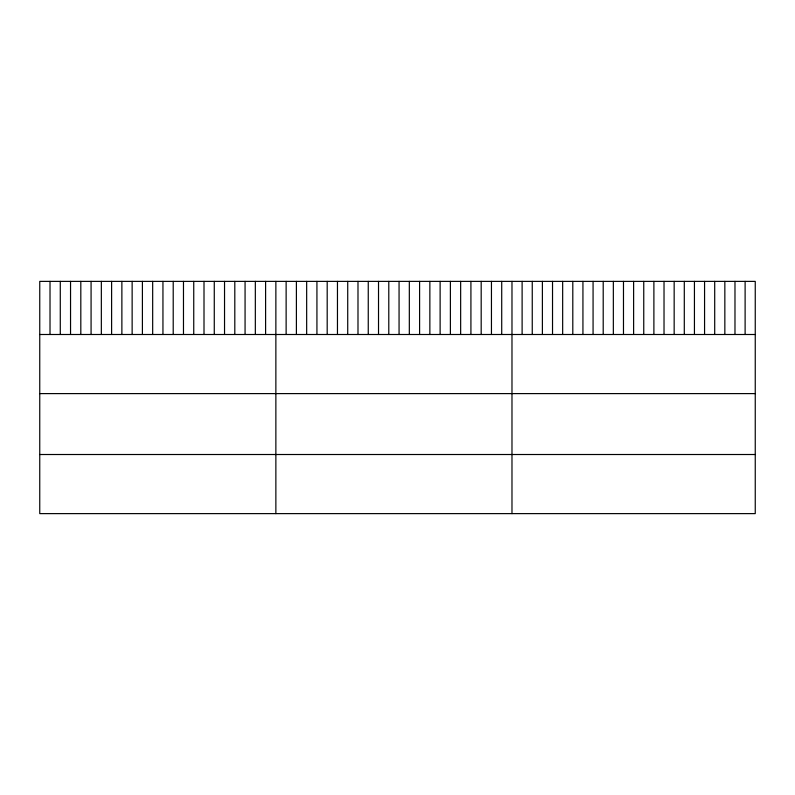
<?xml version="1.0" encoding="UTF-8"?>
<svg xmlns="http://www.w3.org/2000/svg" width="795" height="795" viewBox="0 0 795 795"><rect width="100%" height="100%" fill="white"/><g stroke="black" fill="none" stroke-linecap="round" stroke-linejoin="round"><path stroke-width="1.19" d="M755.25 334.496L755.25 513.62L39.75 513.62L39.75 281.38L755.25 281.38L755.25 334.496L39.75 334.496M39.75 393.604L755.25 393.604M39.75 454.511L755.25 454.511M745.114 281.38L745.114 334.496M734.978 281.38L734.978 334.496M724.841 281.38L724.841 334.496M714.705 281.38L714.705 334.496M704.569 281.38L704.569 334.496M694.433 281.38L694.433 334.496M684.296 281.38L684.296 334.496M674.16 281.38L674.16 334.496M664.024 281.38L664.024 334.496M653.888 281.38L653.888 334.496M643.751 281.38L643.751 334.496M633.615 281.38L633.615 334.496M623.479 281.38L623.479 334.496M613.343 281.38L613.343 334.496M603.206 281.38L603.206 334.496M593.07 281.38L593.07 334.496M582.934 281.38L582.934 334.496M572.798 281.38L572.798 334.496M562.661 281.38L562.661 334.496M552.525 281.38L552.525 334.496M542.389 281.38L542.389 334.496M532.253 281.38L532.253 334.496M522.116 281.38L522.116 334.496M511.98 281.38L511.98 513.62M501.715 281.38L501.715 334.496M491.449 281.38L491.449 334.496M481.184 281.38L481.184 334.496M470.918 281.38L470.918 334.496M460.653 281.38L460.653 334.496M450.387 281.38L450.387 334.496M440.122 281.38L440.122 334.496M429.857 281.38L429.857 334.496M419.591 281.38L419.591 334.496M409.326 281.38L409.326 334.496M399.06 281.38L399.06 334.496M388.785 281.38L388.785 334.496M378.519 281.38L378.519 334.496M368.254 281.38L368.254 334.496M357.989 281.38L357.989 334.496M347.723 281.38L347.723 334.496M337.458 281.38L337.458 334.496M327.192 281.38L327.192 334.496M316.927 281.38L316.927 334.496M306.661 281.38L306.661 334.496M296.396 281.38L296.396 334.496M286.13 281.38L286.13 334.496M275.865 281.38L275.865 513.62M265.6 281.38L265.6 334.496M255.334 281.38L255.334 334.496M245.069 281.38L245.069 334.496M234.803 281.38L234.803 334.496M224.538 281.38L224.538 334.496M214.272 281.38L214.272 334.496M204.007 281.38L204.007 334.496M193.742 281.38L193.742 334.496M183.476 281.38L183.476 334.496M173.211 281.38L173.211 334.496M162.945 281.38L162.945 334.496M152.67 281.38L152.67 334.496M142.404 281.38L142.404 334.496M132.139 281.38L132.139 334.496M121.874 281.38L121.874 334.496M111.608 281.38L111.608 334.496M101.343 281.38L101.343 334.496M91.077 281.38L91.077 334.496M80.812 281.38L80.812 334.496M70.546 281.38L70.546 334.496M60.281 281.38L60.281 334.496M50.015 281.38L50.015 334.496"/></g></svg>
